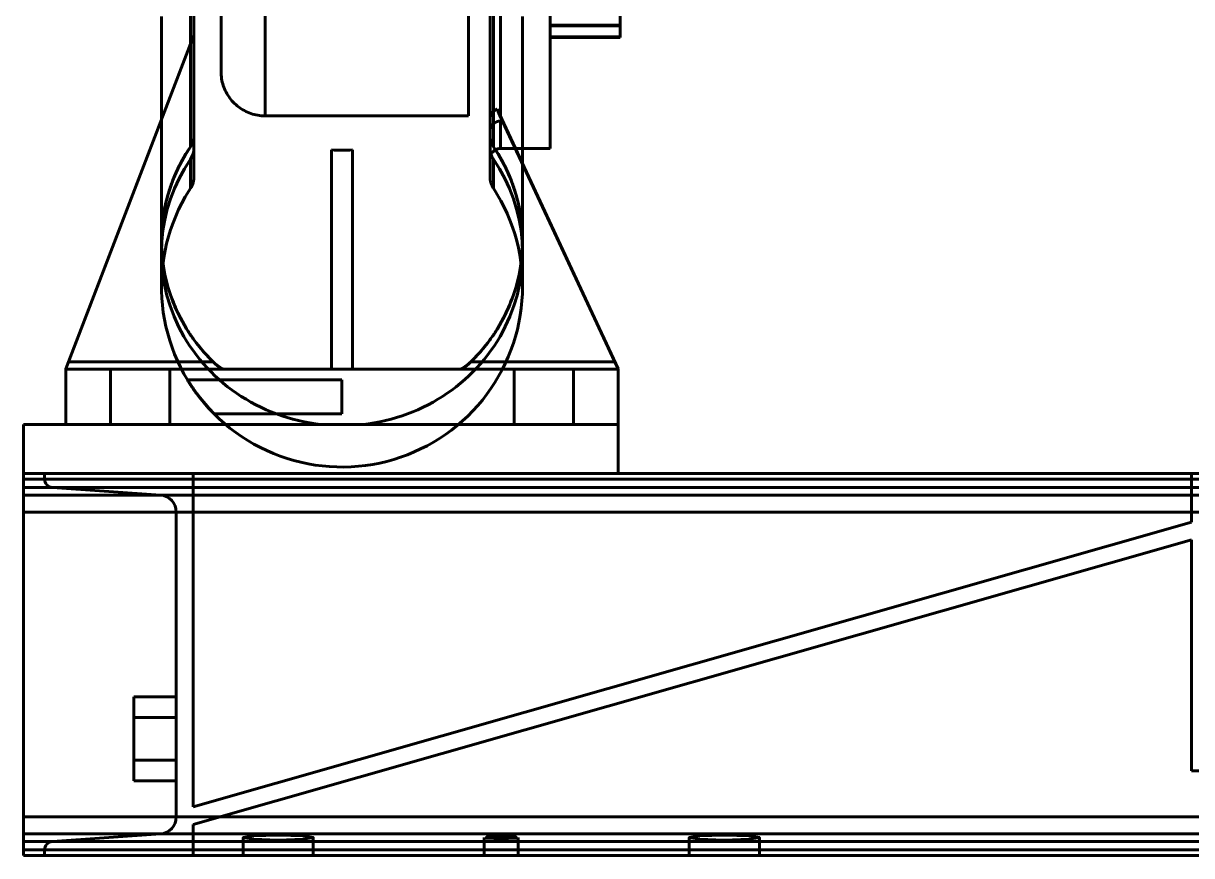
# Model space of a CAD drawing. Header units: millimetres. Extents: x -1437 to 2444, y -445 to 905.
# Drawn here: x 50 to 600, y -445 to -53 of the extents above; entities that cross this region are included whole.
import ezdxf

# ---------------------------------------------------------------- set-up
doc = ezdxf.new("R2010")
doc.units = ezdxf.units.MM
doc.layers.add('G-IMPT', color=8, linetype='Continuous', lineweight=40)

# ---------------------------------------------------------------- blocks, each defined once
blk = doc.blocks.new('A3-PCW-PUMP-300X250_dwg_2_PART_volute_casing_cpkn_250_400_515_0_in_ASM_CPKN_3e_250_400-7417966-前')
at = {"layer": 'G-IMPT', "lineweight": 60}
for p, q in [((128.69, -111.19), (128.69, 496.74)), ((271.31, 496.74), (271.31, -111.19)), ((130.3, -105.98), (130.3, 491.3)), ((269.7, 491.3), (269.7, -105.98)), ((269.7, 483), (269.7, -98.03)), ((143.05, 183), (143.05, -75.85)), ((163.85, -96.65), (163.85, 183)), ((259.5, -96.65), (259.5, 183)), ((274.7, -97.19), (274.7, 183)), ((274.7, -97.19), (274.7, 183)), ((298, -112), (298, 183)), ((130.3, -58.65), (70, -215.74)), ((130.3, -58.65), (70, -215.74)), ((71.26, -212.46), (130.3, -58.65)), ((130.3, -58.65), (71.26, -212.46)), ((130.3, -105.98), (130.3, -58.65)), ((130.3, -111.82), (130.3, -58.65)), ((130.3, -58.65), (130.3, -111.82)), ((130.3, -105.98), (130.3, -58.65)), ((163.85, -96.65), (259.5, -96.65)), ((269.7, -98.03), (269.7, -105.98)), ((269.7, -105.98), (269.7, -98.03)), ((328.45, -212.46), (272.99, -93.53)), ((274.7, -97.19), (272.99, -93.53)), ((272.99, -93.53), (274.7, -97.19)), ((328.45, -212.46), (272.99, -93.53)), ((269.7, -117), (269.7, -103.88)), ((269.7, -103.88), (269.7, -111.82)), ((269.7, -103.88), (269.7, -111.82)), ((274.7, -99.1), (274.7, -112)), ((275.59, -99.1), (274.7, -99.1)), ((275.59, -99.1), (274.7, -99.1)), ((275.59, -99.1), (330, -215.79)), ((275.59, -99.1), (330, -215.79)), ((130.3, -125.3), (130.3, -111.82)), ((195, -112.69), (195, -216)), ((195, -112.69), (195, -216)), ((195, -112.69), (195, -216)), ((195, -112.69), (195, -216)), ((205, -216), (205, -112.69)), ((205, -216), (205, -112.69)), ((205, -216), (205, -112.69)), ((205, -216), (205, -112.69)), ((269.7, -111.82), (269.7, -125.3)), ((274.7, -112), (298, -112)), ((128.69, -117.02), (128.69, -130.74)), ((271.31, -130.74), (271.31, -117.02)), ((139.31, -212.46), (71.26, -212.46)), ((139.31, -212.46), (71.26, -212.46)), ((328.45, -212.46), (260.69, -212.46)), ((260.69, -212.46), (328.45, -212.46)), ((70, -216), (70, -215.74)), ((70, -242), (70, -215.74)), ((70, -215.74), (70, -216)), ((70, -242), (70, -215.74)), ((70, -216), (144.59, -216)), ((70, -216), (70, -242)), ((70, -216), (144.59, -216)), ((330, -216), (70, -216)), ((70, -216), (144.59, -216)), ((70, -216), (70, -242)), ((330, -216), (70, -216)), ((91, -216), (91, -242)), ((91, -216), (91, -242)), ((91, -216), (105, -216)), ((91, -216), (105, -216)), ((119, -216), (105, -216)), ((119, -216), (105, -216)), ((119, -242), (119, -216)), ((119, -242), (119, -216)), ((195, -216), (205, -216)), ((195, -216), (205, -216)), ((255.41, -216), (330, -216)), ((255.41, -216), (330, -216)), ((330, -216), (255.41, -216)), ((281, -216), (281, -242)), ((281, -216), (281, -242)), ((281, -216), (295, -216)), ((281, -216), (295, -216)), ((309, -216), (295, -216)), ((309, -216), (295, -216)), ((309, -242), (309, -216)), ((309, -242), (309, -216)), ((330, -215.79), (330, -216)), ((330, -215.79), (330, -242)), ((330, -215.79), (330, -242)), ((330, -216), (330, -215.79)), ((330, -242), (330, -216)), ((330, -242), (330, -216)), ((200, -221), (127.28, -221)), ((200, -229), (200, -221)), ((200, -237), (200, -229)), ((70, -242), (190.24, -242)), ((70, -242), (330, -242)), ((190.24, -242), (70, -242)), ((330, -242), (70, -242)), ((105, -242), (91, -242)), ((105, -242), (91, -242)), ((105, -242), (119, -242)), ((105, -242), (119, -242)), ((105, -242), (119, -242)), ((105, -242), (119, -242)), ((139.79, -237), (200, -237)), ((209.76, -242), (330, -242)), ((209.76, -242), (330, -242)), ((295, -242), (281, -242)), ((295, -242), (281, -242)), ((295, -242), (309, -242)), ((295, -242), (309, -242)), ((295, -242), (309, -242)), ((295, -242), (309, -242))]:
    blk.add_line(p, q, dxfattribs=at)
at = {"layer": 'G-IMPT', "lineweight": 60, "flags": 128}
for points in [[(115, -51.44), (115, -62.18), (115, -72.53), (115, -82.46), (115, -91.97), (115, -101.05), (115, -109.66), (115, -117.81), (115, -125.48), (115, -132.65), (115, -139.32), (115, -145.48), (115, -151.11), (115, -155.49)], [(115, -155.49), (115, -150.32), (115, -144.61), (115, -138.38), (115, -131.64), (115, -124.39), (115, -116.65), (115, -108.44), (115, -99.75), (115, -90.61), (115, -81.04), (115, -71.04), (115, -60.64), (115, -49.85)], [(285, -51.44), (285, -62.18), (285, -72.53), (285, -82.46), (285, -91.97), (285, -101.05), (285, -109.66), (285, -117.81), (285, -125.48), (285, -132.65), (285, -139.32), (285, -145.48), (285, -151.11), (285, -155.49)], [(285, -155.49), (285, -150.32), (285, -144.61), (285, -138.38), (285, -131.64), (285, -124.39), (285, -116.65), (285, -108.44), (285, -99.75), (285, -90.61), (285, -81.04), (285, -71.04), (285, -60.64), (285, -49.85)], [(130.3, -52.48), (130.3, -60.25), (130.3, -67.63), (130.3, -74.61), (130.3, -81.18), (130.3, -87.32), (130.3, -93.03), (130.3, -98.3), (130.3, -103.12), (130.3, -105.98)], [(130.3, -105.98), (130.3, -101.45), (130.3, -96.47), (130.3, -91.04), (130.3, -85.17), (130.3, -78.88), (130.3, -72.16), (130.3, -65.04), (130.3, -57.52), (130.3, -49.61)], [(269.7, -52.48), (269.7, -60.25), (269.7, -67.63), (269.7, -74.61), (269.7, -81.18), (269.7, -87.32), (269.7, -93.03), (269.7, -98.3), (269.7, -103.12), (269.7, -105.98)], [(269.7, -105.98), (269.7, -101.45), (269.7, -96.47), (269.7, -91.04), (269.7, -85.17), (269.7, -78.88), (269.7, -72.16), (269.7, -65.04), (269.7, -57.52), (269.7, -49.61)], [(143.05, -75.85), (143.05, -75.64), (143.05, -75.02), (143.05, -73.99), (143.05, -72.54), (143.05, -70.69), (143.05, -68.43), (143.05, -65.77), (143.05, -62.71), (143.05, -59.26), (143.05, -55.42), (143.05, -51.19)], [(143.05, -49.99), (143.05, -54.31), (143.05, -58.26), (143.05, -61.82), (143.05, -64.98), (143.05, -67.75), (143.05, -70.12), (143.05, -72.08), (143.05, -73.64), (143.05, -74.78), (143.05, -75.52), (143.05, -75.83), (143.05, -75.85)], [(143.05, -75.85), (143.07, -76.68), (143.12, -77.51), (143.2, -78.34), (143.32, -79.16), (143.46, -79.98), (143.65, -80.79), (143.86, -81.6), (144.11, -82.39), (144.38, -83.18), (144.69, -83.95), (145.03, -84.71), (145.4, -85.46), (145.8, -86.19), (146.23, -86.9), (146.68, -87.59), (147.17, -88.27), (147.68, -88.93), (148.21, -89.57), (148.77, -90.18), (149.36, -90.77), (149.97, -91.34), (150.6, -91.88), (151.25, -92.4), (151.92, -92.89), (152.61, -93.35), (153.32, -93.79), (154.05, -94.19), (154.79, -94.57), (155.54, -94.92), (156.31, -95.24), (157.09, -95.52), (157.89, -95.78), (158.69, -96), (159.5, -96.19), (160.31, -96.35), (161.14, -96.47), (161.96, -96.56), (162.79, -96.62), (163.63, -96.65), (163.85, -96.65)], [(274.7, -97.19), (275.15, -98.16), (275.59, -99.1)], [(274.7, -97.19), (275.15, -98.16), (275.59, -99.1)], [(130.3, -125.3), (130.3, -125.05), (130.3, -124.31), (130.3, -123.08), (130.3, -121.36), (130.3, -119.15), (130.3, -116.46), (130.3, -113.29), (130.3, -111.82)], [(130.3, -111.82), (130.3, -115.19), (130.3, -118.08), (130.3, -120.49), (130.3, -122.42), (130.3, -123.86), (130.3, -124.8), (130.3, -125.26), (130.3, -125.3)], [(269.7, -125.3), (269.7, -125.05), (269.7, -124.31), (269.7, -123.08), (269.7, -121.36), (269.7, -119.15), (269.7, -116.46), (269.7, -113.29), (269.7, -111.82)], [(269.7, -111.82), (269.7, -115.19), (269.7, -118.08), (269.7, -120.49), (269.7, -122.42), (269.7, -123.86), (269.7, -124.8), (269.7, -125.26), (269.7, -125.3)], [(274.7, -112), (274.5, -112), (274.3, -112.02), (274.1, -112.04), (273.9, -112.06), (273.71, -112.1), (273.51, -112.14), (273.32, -112.19), (273.13, -112.25), (272.94, -112.32), (272.75, -112.39), (272.57, -112.48), (272.39, -112.57), (272.22, -112.66), (272.04, -112.76), (271.88, -112.87), (271.71, -112.99), (271.56, -113.11), (271.4, -113.24), (271.26, -113.38), (271.11, -113.52), (270.98, -113.66), (270.85, -113.81), (270.72, -113.97), (270.6, -114.13), (270.49, -114.3), (270.39, -114.47), (270.29, -114.64), (270.2, -114.82), (270.12, -115), (270.04, -115.19), (269.97, -115.38), (269.91, -115.57), (269.86, -115.76), (269.81, -115.95), (269.77, -116.15), (269.74, -116.35), (269.72, -116.55), (269.71, -116.75), (269.7, -116.95), (269.7, -117)], [(128.69, -130.74), (128.9, -130.4), (129.1, -130.05), (129.28, -129.7), (129.45, -129.34), (129.6, -128.97), (129.74, -128.59), (129.87, -128.21), (129.98, -127.83), (130.07, -127.44), (130.15, -127.05), (130.21, -126.65), (130.25, -126.25), (130.28, -125.85), (130.3, -125.45), (130.3, -125.3)], [(269.7, -125.3), (269.71, -125.7), (269.73, -126.1), (269.77, -126.5), (269.83, -126.89), (269.9, -127.29), (269.99, -127.68), (270.09, -128.06), (270.21, -128.45), (270.34, -128.82), (270.49, -129.19), (270.65, -129.56), (270.83, -129.92), (271.02, -130.27), (271.23, -130.61), (271.31, -130.74)], [(115, -177), (115.07, -173.6), (115.27, -170.21), (115.61, -166.82), (116.09, -163.46), (116.69, -160.11), (117.44, -156.8), (118.31, -153.51), (119.31, -150.26), (120.45, -147.06), (121.71, -143.9), (123.1, -140.8), (124.61, -137.75), (126.24, -134.77), (127.98, -131.85), (128.69, -130.74)], [(271.31, -130.74), (273.1, -133.63), (274.78, -136.59), (276.34, -139.61), (277.77, -142.69), (279.08, -145.83), (280.26, -149.02), (281.32, -152.25), (282.24, -155.52), (283.03, -158.83), (283.7, -162.16), (284.22, -165.52), (284.61, -168.9), (284.87, -172.29), (284.99, -175.69), (285, -177)], [(115, -177), (115, -176.71), (115, -175.85), (115, -174.41), (115, -172.4), (115, -169.82), (115, -166.68), (115, -162.98), (115, -161.26)], [(115, -161.26), (115, -165.19), (115, -168.57), (115, -171.39), (115, -173.63), (115, -175.31), (115, -176.42), (115, -176.95), (115, -177)], [(285, -177), (285, -176.71), (285, -175.85), (285, -174.41), (285, -172.4), (285, -169.82), (285, -166.68), (285, -162.98), (285, -161.26)], [(285, -161.26), (285, -165.19), (285, -168.57), (285, -171.39), (285, -173.63), (285, -175.31), (285, -176.42), (285, -176.95), (285, -177)], [(127.28, -221.01), (125.58, -218.07), (124, -215.06), (122.53, -211.99), (121.2, -208.86), (119.99, -205.68), (118.9, -202.46), (117.95, -199.2), (117.13, -195.9), (116.44, -192.57), (115.88, -189.22), (115.46, -185.84), (115.18, -182.46), (115.02, -179.06), (115, -177)], [(285, -177), (284.93, -180.4), (284.73, -183.79), (284.39, -187.18), (283.91, -190.54), (283.31, -193.89), (282.56, -197.2), (281.69, -200.49), (280.69, -203.74), (279.55, -206.94), (278.29, -210.1), (276.9, -213.2), (275.39, -216.25), (273.76, -219.23), (272.02, -222.15), (270.15, -224.99), (268.18, -227.76), (266.09, -230.45), (263.9, -233.05), (261.61, -235.56), (259.22, -237.98), (256.73, -240.29), (254.16, -242.51), (251.49, -244.63), (248.75, -246.63), (245.93, -248.53), (243.03, -250.3), (240.06, -251.97), (237.03, -253.51), (233.94, -254.93), (230.8, -256.22), (227.61, -257.39), (224.37, -258.43), (221.09, -259.34), (217.79, -260.12), (214.45, -260.76), (211.09, -261.27), (207.71, -261.65), (204.32, -261.89), (200.92, -262), (197.52, -261.96), (194.12, -261.8), (190.74, -261.49), (187.36, -261.06), (184.01, -260.48), (180.69, -259.78), (177.39, -258.94), (174.13, -257.97), (170.92, -256.87), (167.75, -255.64), (164.63, -254.29), (161.57, -252.81), (158.56, -251.22), (155.63, -249.5), (152.77, -247.67), (149.98, -245.72), (147.27, -243.67), (144.65, -241.5), (142.11, -239.24), (139.79, -237)], [(70, -215.74), (70.48, -214.49), (71.26, -212.46)], [(71.26, -212.46), (70.48, -214.49), (70, -215.74)], [(330, -215.79), (329.42, -214.54), (328.45, -212.46)], [(330, -215.79), (329.42, -214.54), (328.45, -212.46)], [(132.82, -229), (137.22, -234.26), (139.79, -237)], [(133.05, -229.3), (132.94, -229.15), (132.82, -229)], [(139.79, -237), (137.41, -234.47), (133.05, -229.3)]]:
    blk.add_lwpolyline(points, dxfattribs=at)
at = {"layer": 'G-IMPT', "lineweight": 60}
for centre, major_axis, start_param, end_param in [((274.7, -103.88), (5, 0), 1.570796, 3.141593), ((274.7, -103.88), (-5, 0), 4.712389, 6.283185), ((120.3, -111.82), (10, 0), 5.707735, 6.283185), ((120.3, -111.82), (10, 0), 5.707735, 6.283185), ((279.7, -111.82), (10, 0), 3.141593, 3.717043), ((279.7, -111.82), (10, 0), 3.141593, 3.717043), ((200, -161.26), (85, 0), 2.566142, 4.597316), ((200, -161.26), (85, 0), 2.566142, 4.597316), ((200, -161.26), (85, 0), 4.827462, 6.858636), ((200, -161.26), (85, 0), 4.827462, 6.858636)]:
    blk.add_ellipse(centre, major_axis=major_axis, ratio=0.956264, start_param=start_param, end_param=end_param, dxfattribs=at)
for points, knots in [([(269.7, -98.03), (269.7, -97.43), (269.92, -96.28), (271.01, -94.58), (272.21, -93.8), (272.99, -93.53)], [-1, -1, -1, -1, -0.7, -0.4, 0, 0, 0, 0]), ([(272.99, -93.53), (272.4, -93.73), (271.35, -94.33), (270.05, -95.89), (269.7, -97.23), (269.7, -98.03)], [-1, -1, -1, -1, -0.7, -0.4, 0, 0, 0, 0]), ([(139.31, -212.46), (136.41, -209.62), (132.42, -205.11), (127.86, -198.66), (123.75, -191.81), (119.63, -182.83), (115.97, -170.16), (114.47, -155.77), (116, -140.07), (120.66, -124.9), (125.69, -115.64), (128.69, -111.19)], [-1, -1, -1, -1, -0.892857, -0.839286, -0.785714, -0.678571, -0.571429, -0.428571, -0.285714, -0.142857, 0, 0, 0, 0]), ([(128.69, -111.19), (126.44, -114.53), (123.47, -119.7), (120.34, -126.9), (117.73, -134.39), (115.56, -143.97), (114.61, -157.09), (116.12, -171.47), (120.87, -186.57), (128.59, -200.56), (135.44, -208.67), (139.31, -212.46)], [-1, -1, -1, -1, -0.892857, -0.839286, -0.785714, -0.678571, -0.571429, -0.428571, -0.285714, -0.142857, 0, 0, 0, 0]), ([(260.69, -212.46), (263.59, -209.62), (267.58, -205.11), (272.14, -198.66), (276.25, -191.81), (280.37, -182.83), (284.03, -170.16), (285.53, -155.77), (284, -140.07), (279.34, -124.9), (274.31, -115.64), (271.31, -111.19)], [-1, -1, -1, -1, -0.892857, -0.839286, -0.785714, -0.678571, -0.571429, -0.428571, -0.285714, -0.142857, 0, 0, 0, 0]), ([(271.31, -111.19), (273.56, -114.53), (276.53, -119.7), (279.66, -126.9), (282.27, -134.39), (284.44, -143.97), (285.39, -157.09), (283.88, -171.47), (279.13, -186.57), (271.41, -200.56), (264.56, -208.67), (260.69, -212.46)], [-1, -1, -1, -1, -0.892857, -0.839286, -0.785714, -0.678571, -0.571429, -0.428571, -0.285714, -0.142857, 0, 0, 0, 0]), ([(139.31, -212.46), (139.7, -212.84), (140.29, -213.38), (140.97, -213.95), (141.36, -214.26), (141.65, -214.48), (141.94, -214.69), (142.22, -214.89), (142.51, -215.08), (142.78, -215.25), (143.04, -215.41), (143.31, -215.55), (143.56, -215.68), (143.8, -215.79), (144.02, -215.88), (144.29, -215.97), (144.47, -216), (144.59, -216)], [-1, -1, -1, -1, -0.8, -0.7, -0.65, -0.6, -0.55, -0.5, -0.45, -0.4, -0.35, -0.3, -0.25, -0.2, -0.15, -0.1, 0, 0, 0, 0]), ([(144.59, -216), (144.5, -216), (144.3, -215.97), (143.96, -215.86), (143.56, -215.69), (143.21, -215.5), (142.91, -215.33), (142.69, -215.19), (142.46, -215.05), (142.22, -214.89), (141.99, -214.72), (141.67, -214.49), (141.1, -214.06), (140.28, -213.38), (139.63, -212.78), (139.31, -212.46)], [-1, -1, -1, -1, -0.916667, -0.833333, -0.75, -0.666667, -0.625, -0.583333, -0.541667, -0.5, -0.458333, -0.416667, -0.333333, -0.166667, 0, 0, 0, 0]), ([(255.41, -216), (255.5, -216), (255.7, -215.97), (256.04, -215.86), (256.44, -215.69), (256.79, -215.5), (257.09, -215.33), (257.31, -215.19), (257.54, -215.05), (257.78, -214.89), (258.01, -214.72), (258.33, -214.49), (258.9, -214.06), (259.72, -213.38), (260.37, -212.78), (260.69, -212.46)], [-1, -1, -1, -1, -0.916667, -0.833333, -0.75, -0.666667, -0.625, -0.583333, -0.541667, -0.5, -0.458333, -0.416667, -0.333333, -0.166667, 0, 0, 0, 0]), ([(260.69, -212.46), (260.3, -212.84), (259.71, -213.38), (259.03, -213.95), (258.64, -214.26), (258.35, -214.48), (258.06, -214.69), (257.78, -214.89), (257.49, -215.08), (257.22, -215.25), (256.96, -215.41), (256.69, -215.55), (256.44, -215.68), (256.2, -215.79), (255.98, -215.88), (255.71, -215.97), (255.53, -216), (255.41, -216)], [-1, -1, -1, -1, -0.8, -0.7, -0.65, -0.6, -0.55, -0.5, -0.45, -0.4, -0.35, -0.3, -0.25, -0.2, -0.15, -0.1, 0, 0, 0, 0]), ([(144.59, -216), (146.11, -216), (148.68, -216), (152.59, -216), (155.28, -216), (157.6, -216), (159.42, -216), (161.32, -216), (163.32, -216), (165.42, -216), (167.61, -216), (169.9, -216), (171.89, -216), (173.54, -216), (175.23, -216), (177.41, -216), (180.13, -216), (182.92, -216), (185.8, -216), (189.77, -216), (192.87, -216), (195, -216)], [-1, -1, -1, -1, -0.833333, -0.75, -0.666667, -0.625, -0.583333, -0.541667, -0.5, -0.458333, -0.416667, -0.375, -0.333333, -0.3125, -0.291667, -0.25, -0.208333, -0.166667, -0.125, -0.083333, 0, 0, 0, 0]), ([(195, -216), (192.43, -216), (188.72, -216), (184.04, -216), (180.66, -216), (177.41, -216), (174.3, -216), (171.82, -216), (169.91, -216), (168.05, -216), (165.83, -216), (163.31, -216), (160.94, -216), (159.05, -216), (157.6, -216), (156.2, -216), (153.86, -216), (149.56, -216), (146.41, -216), (144.59, -216)], [-1, -1, -1, -1, -0.9, -0.85, -0.8, -0.75, -0.7, -0.65, -0.625, -0.6, -0.55, -0.5, -0.45, -0.4, -0.375, -0.35, -0.3, -0.2, 0, 0, 0, 0]), ([(205, -216), (207.57, -216), (211.28, -216), (215.96, -216), (219.34, -216), (222.59, -216), (225.7, -216), (228.18, -216), (230.09, -216), (231.95, -216), (234.17, -216), (236.69, -216), (239.06, -216), (240.95, -216), (242.4, -216), (243.8, -216), (246.14, -216), (250.44, -216), (253.59, -216), (255.41, -216)], [-1, -1, -1, -1, -0.9, -0.85, -0.8, -0.75, -0.7, -0.65, -0.625, -0.6, -0.55, -0.5, -0.45, -0.4, -0.375, -0.35, -0.3, -0.2, 0, 0, 0, 0]), ([(255.41, -216), (253.89, -216), (251.32, -216), (247.41, -216), (244.72, -216), (242.4, -216), (240.58, -216), (238.68, -216), (236.68, -216), (234.58, -216), (232.39, -216), (230.1, -216), (228.11, -216), (226.46, -216), (224.77, -216), (222.59, -216), (219.87, -216), (217.08, -216), (214.2, -216), (210.23, -216), (207.13, -216), (205, -216)], [-1, -1, -1, -1, -0.833333, -0.75, -0.666667, -0.625, -0.583333, -0.541667, -0.5, -0.458333, -0.416667, -0.375, -0.333333, -0.3125, -0.291667, -0.25, -0.208333, -0.166667, -0.125, -0.083333, 0, 0, 0, 0]), ([(132.82, -229), (132.5, -228.59), (131.87, -227.77), (131.12, -226.74), (130.54, -225.93), (130.12, -225.33), (129.72, -224.76), (129.34, -224.2), (128.98, -223.66), (128.65, -223.15), (128.34, -222.69), (128.07, -222.27), (127.84, -221.89), (127.57, -221.47), (127.33, -221.1), (127.25, -220.95), (127.33, -221.1), (127.57, -221.47), (127.84, -221.89), (128.11, -222.33), (128.48, -222.91), (128.9, -223.53), (129.21, -224), (129.39, -224.27), (129.67, -224.69), (130.12, -225.33), (130.76, -226.23), (131.63, -227.46), (132.33, -228.39), (132.82, -229)], [0, 0, 0, 0, 0.055556, 0.111111, 0.138889, 0.166667, 0.194444, 0.222222, 0.25, 0.277778, 0.305556, 0.333333, 0.361111, 0.388889, 0.444444, 0.5, 0.555556, 0.611111, 0.638889, 0.666667, 0.708333, 0.75, 0.770833, 0.78125, 0.791667, 0.833333, 0.875, 0.916667, 1, 1, 1, 1])]:
    blk.add_open_spline(points, degree=3, knots=knots, dxfattribs=at)
for points in [[(128.69, -111.19), (129.04, -110.67), (129.63, -109.59), (130.18, -107.81), (130.3, -106.6), (130.3, -105.98)], [(128.69, -111.19), (129.04, -110.67), (129.63, -109.59), (130.18, -107.81), (130.3, -106.6), (130.3, -105.98)], [(269.7, -105.98), (269.7, -106.6), (269.82, -107.81), (270.37, -109.59), (270.96, -110.67), (271.31, -111.19)], [(271.31, -111.19), (270.96, -110.67), (270.37, -109.59), (269.82, -107.81), (269.7, -106.6), (269.7, -105.98)], [(195, -112.69), (196.67, -112.78), (200, -112.87), (203.33, -112.78), (205, -112.69)], [(205, -112.69), (203.33, -112.78), (200, -112.87), (196.67, -112.78), (195, -112.69)], [(209.76, -242), (207.64, -242), (203.36, -242), (196.61, -242), (192.35, -242), (190.24, -242)], [(190.24, -242), (192.36, -242), (196.64, -242), (203.39, -242), (207.65, -242), (209.76, -242)]]:
    blk.add_open_spline(points, degree=3, dxfattribs=at)
blk = doc.blocks.new('A3-PCW-PUMP-300X250_dwg_3_PART_cpkn_lantern_11_in_ASM_CPKN_3e_250_400-7417967-前')
at = {"layer": 'G-IMPT', "lineweight": 60}
for p, q in [((331, 425.76), (298, 425.76)), ((298, 414.96), (298, 425.76)), ((331, 425.36), (298, 425.36)), ((298, 414.44), (298, 425.36)), ((331, 425.76), (331, 414.96)), ((331, 425.36), (331, 414.44)), ((298, 420.25), (298, 412.6)), ((331, 420.25), (298, 420.25)), ((331, 419.96), (298, 419.96)), ((298, 412.37), (298, 419.96)), ((331, 412.6), (331, 420.25)), ((331, 419.96), (331, 412.37)), ((331, 414.96), (298, 414.96)), ((298, 405.38), (298, 414.96)), ((298, 414.44), (298, 404.83)), ((331, 414.44), (298, 414.44)), ((331, 414), (298, 414)), ((298, 414), (298, 412.37)), ((298, 412.6), (331, 412.6)), ((331, 414.96), (331, 405.38)), ((331, 404.83), (331, 414.44)), ((331, 412.37), (331, 414)), ((331, 412.37), (298, 412.37)), ((331, 411.87), (298, 411.87)), ((298, 411.87), (298, 403.87)), ((331, 411.48), (298, 411.48)), ((298, 411.48), (298, 403.48)), ((331, 403.87), (331, 411.87)), ((331, 403.48), (331, 411.48)), ((331, 405.38), (298, 405.38)), ((298, 405.38), (298, 385.42)), ((298, 404.83), (331, 404.83)), ((298, 404.83), (298, 384.45)), ((298, 403.87), (298, 395.87)), ((298, 403.48), (298, 395.48)), ((331, 385.42), (331, 405.38)), ((331, 384.45), (331, 404.83)), ((331, 395.87), (331, 403.87)), ((331, 395.48), (331, 403.48)), ((298, 395.5), (291, 395.5)), ((291, 183), (291, 395.5)), ((298, 395.87), (331, 395.87)), ((298, 395.5), (298, 183)), ((298, 395.48), (331, 395.48)), ((331, 391.63), (298, 391.63)), ((298, 374.65), (298, 391.63)), ((331, 390.51), (298, 390.51)), ((298, 373.39), (298, 390.51)), ((331, 391.63), (331, 374.65)), ((331, 390.51), (331, 373.39)), ((298, 389.95), (298, 385.42)), ((331, 389.95), (298, 389.95)), ((331, 388.89), (298, 388.89)), ((298, 384.45), (298, 388.89)), ((298, 385.42), (331, 385.42)), ((331, 385.42), (331, 389.95)), ((331, 388.89), (331, 384.45)), ((331, 384.45), (298, 384.45)), ((331, 378.62), (298, 378.62)), ((298, 378.62), (298, 370.62)), ((331, 377.53), (298, 377.53)), ((298, 377.53), (298, 369.53)), ((331, 374.65), (298, 374.65)), ((298, 364.54), (298, 374.65)), ((331, 370.62), (331, 378.62)), ((331, 369.53), (331, 377.53)), ((331, 374.65), (331, 364.54)), ((298, 373.39), (298, 363.28)), ((331, 373.39), (298, 373.39)), ((298, 370.62), (298, 362.62)), ((298, 369.53), (298, 361.53)), ((331, 363.28), (331, 373.39)), ((331, 362.62), (331, 370.62)), ((331, 361.53), (331, 369.53)), ((331, 364.54), (298, 364.54)), ((298, 364.54), (298, 327.43)), ((298, 363.28), (331, 363.28)), ((298, 363.28), (298, 325.85)), ((331, 327.43), (331, 364.54)), ((331, 325.85), (331, 363.28)), ((298, 362.62), (331, 362.62)), ((298, 361.53), (331, 361.53)), ((468, 338), (331, 338)), ((331, 338), (331, 331.67)), ((468, 320.78), (468, 338)), ((331, 331.67), (331, 310.68)), ((331, 310.68), (331, 331.67)), ((445.9, 331.67), (331, 331.67)), ((331, 331.67), (445.9, 331.67)), ((445.9, 331.67), (445.9, 320.78)), ((445.9, 331.67), (445.9, 310.68)), ((445.9, 310.68), (445.9, 331.67)), ((445.9, 331.67), (445.9, 320.78)), ((331, 328.17), (298, 328.17)), ((298, 305.16), (298, 328.17)), ((298, 328.13), (298, 327.43)), ((331, 328.13), (298, 328.13)), ((298, 327.43), (331, 327.43)), ((331, 326.5), (298, 326.5)), ((298, 303.36), (298, 326.5)), ((331, 326.47), (298, 326.47)), ((298, 325.85), (298, 326.47)), ((331, 325.85), (298, 325.85)), ((331, 328.17), (331, 305.16)), ((331, 327.43), (331, 328.13)), ((331, 326.5), (331, 303.36)), ((331, 326.47), (331, 325.85)), ((445.9, 324), (331, 324)), ((331, 320.91), (331, 324)), ((331, 312.87), (331, 320.91)), ((331, 320.91), (331, 312.87)), ((331, 320.91), (445.9, 320.91)), ((331, 320.91), (445.9, 320.91)), ((445.9, 324), (445.9, 320.91)), ((445.9, 312.87), (445.9, 320.91)), ((445.9, 320.91), (445.9, 312.87)), ((468, 320.78), (445.9, 320.78)), ((445.9, 297.61), (445.9, 320.78)), ((445.9, 320.78), (445.9, 297.61)), ((468, 320.78), (445.9, 320.78)), ((468, 320.78), (468, 297.61)), ((468, 297.61), (468, 320.78)), ((331, 316.82), (298, 316.82)), ((298, 316.82), (298, 308.82)), ((331, 315.19), (298, 315.19)), ((298, 315.19), (298, 307.19)), ((331, 308.82), (331, 316.82)), ((331, 307.19), (331, 315.19)), ((298, 308.82), (298, 300.82)), ((331, 313), (329, 313)), ((329, 313), (329, 183)), ((331, 183), (331, 313)), ((331, 312.87), (331, 310.89)), ((331, 312.87), (331, 310.89)), ((331, 312.87), (445.9, 312.87)), ((331, 312.87), (445.9, 312.87)), ((331, 309.22), (331, 310.89)), ((331, 309.22), (331, 310.89)), ((331, 310.89), (445.9, 310.89)), ((331, 310.89), (445.9, 310.89)), ((331, 310.68), (331, 309.19)), ((331, 310.68), (331, 309.19)), ((331, 310.68), (445.9, 310.68)), ((331, 310.68), (445.9, 310.68)), ((331, 309.22), (445.9, 309.22)), ((331, 309.22), (445.9, 309.22)), ((331, 309.19), (445.9, 309.19)), ((331, 309.19), (445.9, 309.19)), ((331, 300.82), (331, 308.82)), ((468, 313), (445.9, 313)), ((445.9, 313), (445.9, 183)), ((445.9, 310.89), (445.9, 312.87)), ((445.9, 310.89), (445.9, 312.87)), ((445.9, 310.89), (445.9, 309.22)), ((445.9, 310.89), (445.9, 309.22)), ((445.9, 309.19), (445.9, 310.68)), ((445.9, 309.19), (445.9, 310.68)), ((468, 183), (468, 313)), ((298, 307.19), (298, 299.19)), ((331, 305.16), (298, 305.16)), ((298, 296.05), (298, 305.16)), ((298, 303.36), (298, 294.29)), ((331, 303.36), (298, 303.36)), ((331, 299.19), (331, 307.19)), ((331, 305.16), (331, 296.05)), ((331, 294.29), (331, 303.36)), ((298, 300.82), (331, 300.82)), ((298, 299.19), (331, 299.19)), ((468, 297.61), (445.9, 297.61)), ((445.9, 133), (445.9, 297.61)), ((445.9, 297.61), (445.9, 133)), ((468, 297.61), (445.9, 297.61)), ((468, 297.61), (468, 68.39)), ((468, 68.39), (468, 297.61)), ((331, 296.05), (298, 296.05)), ((298, 296.05), (298, 247.44)), ((298, 294.29), (331, 294.29)), ((298, 294.29), (298, 245.5)), ((331, 247.44), (331, 296.05)), ((331, 245.5), (331, 294.29)), ((329, 279), (291, 279)), ((291, 279), (291, 183)), ((329, 183), (329, 279)), ((298, 244.23), (298, 247.44)), ((298, 247.44), (331, 247.44)), ((298, 245.5), (298, 242.21)), ((331, 245.5), (298, 245.5)), ((331, 244.23), (298, 244.23)), ((298, 217.07), (298, 244.23)), ((298, 242.21), (331, 242.21)), ((298, 215), (298, 242.21)), ((331, 247.44), (331, 244.23)), ((331, 242.21), (331, 245.5)), ((331, 244.23), (331, 217.07)), ((331, 242.21), (331, 215)), ((331, 235.86), (298, 235.86)), ((298, 235.86), (298, 227.86)), ((331, 233.93), (298, 233.93)), ((298, 233.93), (298, 225.93)), ((331, 227.86), (331, 235.86)), ((331, 225.93), (331, 233.93)), ((298, 227.86), (298, 219.86)), ((298, 225.93), (298, 217.93)), ((331, 219.86), (331, 227.86)), ((331, 217.93), (331, 225.93)), ((298, 219.86), (331, 219.86)), ((298, 217.93), (331, 217.93)), ((331, 217.07), (298, 217.07)), ((298, 210.36), (298, 217.07)), ((298, 215), (298, 208.35)), ((331, 215), (298, 215)), ((331, 217.07), (331, 210.36)), ((331, 208.35), (331, 215)), ((331, 210.36), (298, 210.36)), ((298, 210.36), (298, 157.65)), ((331, 157.65), (331, 210.36)), ((298, 208.35), (331, 208.35)), ((298, 155.64), (298, 208.35)), ((331, 155.64), (331, 208.35)), ((291, -29.5), (291, 183)), ((291, 87), (291, 183)), ((298, -29.5), (298, 183)), ((329, 183), (329, 53)), ((329, 183), (329, 87)), ((331, 183), (331, 53)), ((445.9, 53), (445.9, 183)), ((468, 183), (468, 53)), ((298, 151), (298, 157.65)), ((298, 157.65), (331, 157.65)), ((298, 155.64), (298, 148.93)), ((331, 155.64), (298, 155.64)), ((331, 157.65), (331, 151)), ((331, 148.93), (331, 155.64)), ((331, 151), (298, 151)), ((298, 123.79), (298, 151)), ((298, 121.77), (298, 148.93)), ((331, 148.93), (298, 148.93)), ((331, 151), (331, 123.79)), ((331, 148.93), (331, 121.77)), ((331, 148.07), (298, 148.07)), ((298, 148.07), (298, 140.07)), ((331, 146.14), (298, 146.14)), ((298, 146.14), (298, 138.14)), ((331, 140.07), (331, 148.07)), ((331, 138.14), (331, 146.14)), ((298, 140.07), (298, 132.07)), ((298, 138.14), (298, 130.14)), ((331, 132.07), (331, 140.07)), ((331, 130.14), (331, 138.14)), ((298, 132.07), (331, 132.07)), ((445.9, 133), (331, 133)), ((445.9, 133), (331, 133)), ((331, 133), (445.9, 133)), ((445.9, 133), (331, 133)), ((331, 68.39), (331, 133)), ((331, 133), (331, 130.4)), ((331, 133), (331, 130.4)), ((331, 133), (331, 68.39)), ((331, 133), (445.9, 133)), ((445.9, 130.4), (445.9, 133)), ((445.9, 130.4), (445.9, 133)), ((298, 130.14), (331, 130.14)), ((331, 69), (331, 130.4)), ((331, 69), (331, 130.4)), ((331, 130.4), (445.9, 130.4)), ((331, 130.4), (445.9, 130.4)), ((445.9, 130.4), (445.9, 69)), ((445.9, 130.4), (445.9, 69)), ((331, 123.79), (298, 123.79)), ((298, 120.5), (298, 123.79)), ((298, 121.77), (298, 118.56)), ((331, 121.77), (298, 121.77)), ((331, 123.79), (331, 120.5)), ((331, 118.56), (331, 121.77)), ((331, 120.5), (298, 120.5)), ((298, 120.5), (298, 71.71)), ((298, 118.56), (331, 118.56)), ((298, 118.56), (298, 69.95)), ((331, 71.71), (331, 120.5)), ((331, 69.95), (331, 118.56)), ((291, 87), (329, 87)), ((298, 62.64), (298, 71.71)), ((298, 71.71), (331, 71.71)), ((331, 71.71), (331, 62.64)), ((298, 69.95), (298, 60.84)), ((331, 69.95), (298, 69.95)), ((331, 66.81), (298, 66.81)), ((298, 66.81), (298, 58.81)), ((331, 60.84), (331, 69.95)), ((331, 59.04), (331, 69)), ((331, 59.04), (331, 69)), ((331, 69), (445.9, 69)), ((331, 69), (445.9, 69)), ((331, 68.39), (468, 68.39)), ((331, 68.39), (331, 45.22)), ((331, 68.39), (331, 45.22)), ((468, 68.39), (331, 68.39)), ((331, 58.81), (331, 66.81)), ((445.9, 69), (445.9, 59.04)), ((445.9, 69), (445.9, 59.04)), ((468, 45.22), (468, 68.39)), ((468, 45.22), (468, 68.39)), ((331, 65.18), (298, 65.18)), ((298, 65.18), (298, 57.18)), ((331, 62.64), (298, 62.64)), ((298, 39.5), (298, 62.64)), ((298, 37.83), (298, 60.84)), ((331, 60.84), (298, 60.84)), ((331, 57.18), (331, 65.18)), ((331, 62.64), (331, 39.5)), ((331, 60.84), (331, 37.83)), ((298, 58.81), (298, 50.81)), ((298, 57.18), (298, 49.18)), ((331, 47.04), (331, 59.04)), ((331, 47.04), (331, 59.04)), ((331, 59.04), (445.9, 59.04)), ((331, 59.04), (445.9, 59.04)), ((331, 50.81), (331, 58.81)), ((331, 49.18), (331, 57.18)), ((445.9, 59.04), (445.9, 47.04)), ((445.9, 59.04), (445.9, 47.04)), ((298, 50.81), (331, 50.81)), ((329, 53), (331, 53)), ((445.9, 53), (468, 53)), ((298, 49.18), (331, 49.18)), ((331, 47.04), (331, 44.08)), ((331, 47.04), (331, 44.08)), ((331, 47.04), (445.9, 47.04)), ((331, 47.04), (445.9, 47.04)), ((331, 32.64), (331, 45.22)), ((331, 45.22), (468, 45.22)), ((468, 45.22), (331, 45.22)), ((331, 32.64), (331, 45.22)), ((445.9, 44.08), (331, 44.08)), ((331, 44.08), (331, 32.64)), ((331, 32.64), (331, 44.08)), ((331, 44.08), (445.9, 44.08)), ((445.9, 44.08), (445.9, 47.04)), ((445.9, 44.08), (445.9, 47.04)), ((445.9, 32.64), (445.9, 44.08)), ((445.9, 44.08), (445.9, 32.64)), ((468, 45.22), (468, 28)), ((298, 40.15), (298, 39.53)), ((331, 40.15), (298, 40.15)), ((298, 40.15), (298, 2.72)), ((331, 39.53), (298, 39.53)), ((298, 39.5), (331, 39.5)), ((298, 37.87), (298, 38.57)), ((298, 38.57), (331, 38.57)), ((298, 38.57), (298, 1.46)), ((331, 39.53), (331, 40.15)), ((331, 2.72), (331, 40.15)), ((331, 38.57), (331, 37.87)), ((331, 1.46), (331, 38.57)), ((331, 37.87), (298, 37.87)), ((298, 37.83), (331, 37.83)), ((331, 32.64), (445.9, 32.64)), ((445.9, 32.64), (331, 32.64)), ((445.9, 28), (445.9, 32.64)), ((445.9, 28), (468, 28)), ((331, 4.47), (298, 4.47)), ((298, 4.47), (298, -3.53)), ((331, 3.38), (298, 3.38)), ((298, 3.38), (298, -4.62)), ((298, -7.39), (298, 2.72)), ((298, 2.72), (331, 2.72)), ((298, 1.46), (298, -8.65)), ((331, 1.46), (298, 1.46)), ((331, -3.53), (331, 4.47)), ((331, -4.62), (331, 3.38)), ((331, 2.72), (331, -7.39)), ((331, -8.65), (331, 1.46)), ((298, -3.53), (298, -11.53)), ((298, -4.62), (298, -12.62)), ((331, -11.53), (331, -3.53)), ((331, -12.62), (331, -4.62)), ((331, -7.39), (298, -7.39)), ((298, -24.51), (298, -7.39)), ((298, -25.63), (298, -8.65)), ((331, -8.65), (298, -8.65)), ((331, -7.39), (331, -24.51)), ((331, -8.65), (331, -25.63)), ((298, -11.53), (331, -11.53)), ((298, -12.62), (331, -12.62)), ((298, -18.45), (298, -22.89)), ((331, -18.45), (298, -18.45)), ((298, -18.45), (298, -38.83)), ((298, -23.95), (298, -19.42)), ((298, -19.42), (331, -19.42)), ((298, -19.42), (298, -39.38)), ((331, -22.89), (331, -18.45)), ((331, -38.83), (331, -18.45)), ((331, -19.42), (331, -23.95)), ((331, -39.38), (331, -19.42)), ((331, -22.89), (298, -22.89)), ((331, -23.95), (298, -23.95)), ((298, -24.51), (331, -24.51)), ((298, -25.63), (331, -25.63)), ((291, -29.5), (298, -29.5)), ((331, -29.48), (298, -29.48)), ((298, -29.48), (298, -37.48)), ((331, -29.87), (298, -29.87)), ((298, -29.87), (298, -37.87)), ((331, -37.48), (331, -29.48)), ((331, -37.87), (331, -29.87)), ((298, -37.48), (298, -45.48)), ((298, -37.87), (298, -45.87)), ((331, -45.48), (331, -37.48)), ((331, -45.87), (331, -37.87)), ((298, -48.44), (298, -38.83)), ((298, -38.83), (331, -38.83)), ((298, -39.38), (298, -48.96)), ((331, -39.38), (298, -39.38)), ((331, -38.83), (331, -48.44)), ((331, -48.96), (331, -39.38)), ((298, -45.48), (331, -45.48)), ((298, -45.87), (331, -45.87)), ((298, -46.37), (298, -53.96)), ((331, -46.37), (298, -46.37)), ((298, -46.37), (298, -48)), ((298, -54.25), (298, -46.6)), ((298, -46.6), (331, -46.6)), ((298, -48), (331, -48)), ((331, -48.44), (298, -48.44)), ((298, -59.36), (298, -48.44)), ((298, -59.76), (298, -48.96)), ((331, -48.96), (298, -48.96)), ((331, -53.96), (331, -46.37)), ((331, -48), (331, -46.37)), ((331, -46.6), (331, -54.25)), ((331, -48.44), (331, -59.36)), ((331, -48.96), (331, -59.76)), ((331, -53.96), (298, -53.96)), ((331, -54.25), (298, -54.25)), ((298, -59.36), (331, -59.36)), ((298, -59.76), (331, -59.76))]:
    blk.add_line(p, q, dxfattribs=at)
blk = doc.blocks.new('A3-PCW-PUMP-300X250_dwg_12_PART_Standard_baseplate_1905002_1_400_in_ASM_CPKN_3e_250_400-7417976-前')
at = {"layer": 'G-IMPT', "lineweight": 60}
for p, q in [((50, -265), (50, -242)), ((50, -242), (50, -265)), ((330, -242), (50, -242)), ((50, -242), (330, -242)), ((330, -242), (50, -242)), ((50, -242), (330, -242)), ((50, -242), (50, -265)), ((50, -265), (50, -242)), ((330, -242), (330, -265)), ((330, -265), (330, -242)), ((330, -242), (330, -265)), ((330, -265), (330, -242)), ((60, -265), (50, -265)), ((50, -265), (50, -445)), ((50, -265), (50, -267.67)), ((50, -265), (2050, -265)), ((50, -265), (60, -265)), ((50, -445), (50, -265)), ((60, -265), (50, -265)), ((330, -265), (50, -265)), ((50, -265), (60, -265)), ((50, -265), (330, -265)), ((50, -267.67), (50, -265)), ((50, -265), (2050, -265)), ((50, -267.67), (50, -271.66)), ((2050, -267.67), (50, -267.67)), ((50, -267.67), (50, -271.66)), ((2050, -267.67), (50, -267.67)), ((60, -267.67), (60, -265)), ((60, -267.67), (60, -265)), ((60, -265), (130, -265)), ((130, -265), (60, -265)), ((330, -265), (130, -265)), ((130, -265), (130, -422)), ((130, -265), (130, -422)), ((130, -265), (330, -265)), ((130, -265), (330, -265)), ((330, -265), (130, -265)), ((600, -265), (330, -265)), ((330, -265), (600, -265)), ((600, -288), (600, -265)), ((600, -288), (600, -265)), ((50, -271.66), (50, -275.22)), ((2050, -271.66), (50, -271.66)), ((50, -275.22), (50, -271.66)), ((2050, -271.66), (50, -271.66)), ((114.56, -275.22), (63.72, -271.66)), ((114.56, -275.22), (63.72, -271.66)), ((50, -283.2), (50, -275.22)), ((2050, -275.22), (50, -275.22)), ((50, -283.2), (50, -275.22)), ((2050, -275.22), (50, -275.22)), ((50, -283.2), (50, -426.8)), ((2050, -283.2), (50, -283.2)), ((50, -426.8), (50, -283.2)), ((2050, -283.2), (50, -283.2)), ((122, -426.8), (122, -283.2)), ((122, -426.8), (122, -283.2)), ((130, -422), (600, -288)), ((600, -288), (130, -422)), ((600, -296.32), (130, -430.32)), ((130, -430.32), (600, -296.32)), ((600, -405), (600, -296.32)), ((122, -370.25), (102, -370.25)), ((102, -390), (102, -370.25)), ((122, -370.25), (122, -390)), ((122, -380), (102, -380)), ((102, -380), (102, -390)), ((122, -390), (122, -380)), ((102, -409.75), (102, -390)), ((102, -400), (102, -390)), ((122, -390), (122, -409.75)), ((122, -400), (122, -390)), ((102, -400), (122, -400)), ((660, -405), (600, -405)), ((102, -409.75), (122, -409.75)), ((50, -434.78), (50, -426.8)), ((2050, -426.8), (50, -426.8)), ((50, -434.78), (50, -426.8)), ((2050, -426.8), (50, -426.8)), ((130, -430.32), (130, -445)), ((130, -445), (130, -430.32)), ((50, -434.78), (50, -438.34)), ((2050, -434.78), (50, -434.78)), ((50, -438.34), (50, -434.78)), ((2050, -434.78), (50, -434.78)), ((50, -438.34), (50, -442.33)), ((2050, -438.34), (50, -438.34)), ((50, -438.34), (50, -442.33)), ((2050, -438.34), (50, -438.34)), ((63.72, -438.34), (114.56, -434.78)), ((63.72, -438.34), (114.56, -434.78)), ((153.5, -436.5), (153.5, -445)), ((153.5, -436.5), (153.5, -445)), ((186.5, -445), (186.5, -436.5)), ((186.5, -445), (186.5, -436.5)), ((267, -436.5), (267, -445)), ((267, -436.5), (267, -445)), ((283, -445), (283, -436.5)), ((283, -445), (283, -436.5)), ((363.5, -436.5), (363.5, -445)), ((363.5, -436.5), (363.5, -445)), ((396.5, -445), (396.5, -436.5)), ((396.5, -445), (396.5, -436.5)), ((50, -442.33), (50, -445)), ((2050, -442.33), (50, -442.33)), ((50, -445), (50, -442.33)), ((2050, -442.33), (50, -442.33)), ((50, -445), (60, -445)), ((50, -445), (2050, -445)), ((2050, -445), (50, -445)), ((50, -445), (60, -445)), ((60, -445), (60, -442.33)), ((60, -445), (60, -442.33)), ((130, -445), (1970, -445)), ((130, -445), (1970, -445)), ((170, -445), (153.5, -445)), ((170, -445), (153.5, -445)), ((170, -445), (186.5, -445)), ((170, -445), (186.5, -445)), ((170, -445), (186.5, -445)), ((170, -445), (186.5, -445)), ((275, -445), (267, -445)), ((275, -445), (267, -445)), ((275, -445), (283, -445)), ((275, -445), (283, -445)), ((275, -445), (283, -445)), ((275, -445), (283, -445)), ((380, -445), (363.5, -445)), ((380, -445), (363.5, -445)), ((380, -445), (396.5, -445)), ((380, -445), (396.5, -445)), ((380, -445), (396.5, -445)), ((380, -445), (396.5, -445))]:
    blk.add_line(p, q, dxfattribs=at)
at = {"layer": 'G-IMPT', "lineweight": 60, "flags": 128}
for points in [[(170, -435.35), (158.33, -435.69), (153.5, -436.5), (158.33, -437.32), (170, -437.66)], [(170, -437.66), (158.33, -437.32), (153.5, -436.5), (158.33, -435.69), (170, -435.35)], [(170, -435.35), (181.67, -435.69), (186.5, -436.5), (181.67, -437.32), (170, -437.66)], [(170, -437.66), (181.67, -437.32), (186.5, -436.5), (181.67, -435.69), (170, -435.35)], [(275, -435.94), (268.07, -436.22), (268.07, -436.78), (275, -437.06)], [(275, -437.06), (268.07, -436.78), (268.07, -436.22), (275, -435.94)], [(275, -435.94), (281.93, -436.22), (281.93, -436.78), (275, -437.06)], [(275, -437.06), (281.93, -436.78), (281.93, -436.22), (275, -435.94)], [(380, -435.35), (368.33, -435.69), (363.5, -436.5), (368.33, -437.32), (380, -437.66)], [(380, -437.66), (368.33, -437.32), (363.5, -436.5), (368.33, -435.69), (380, -435.35)], [(380, -435.35), (391.67, -435.69), (396.5, -436.5), (391.67, -437.32), (380, -437.66)], [(380, -437.66), (391.67, -437.32), (396.5, -436.5), (391.67, -435.69), (380, -435.35)]]:
    blk.add_lwpolyline(points, dxfattribs=at)
at = {"layer": 'G-IMPT', "lineweight": 60}
for centre, radius, start, end in [((64, -267.67), 4, 180, 266), ((64, -267.67), 4, 180, 266), ((114, -283.2), 8, 0, 86), ((114, -283.2), 8, 0, 86), ((114, -426.8), 8, 274, 0), ((114, -426.8), 8, 274, 0), ((64, -442.33), 4, 94, 180), ((64, -442.33), 4, 94, 180)]:
    blk.add_arc(centre, radius, start, end, dxfattribs=at)

msp = doc.modelspace()

# ---------------------------------------------------------------- block references
at = {"layer": 'G-IMPT', "lineweight": 60}
for name in ['A3-PCW-PUMP-300X250_dwg_2_PART_volute_casing_cpkn_250_400_515_0_in_ASM_CPKN_3e_250_400-7417966-前', 'A3-PCW-PUMP-300X250_dwg_3_PART_cpkn_lantern_11_in_ASM_CPKN_3e_250_400-7417967-前', 'A3-PCW-PUMP-300X250_dwg_12_PART_Standard_baseplate_1905002_1_400_in_ASM_CPKN_3e_250_400-7417976-前']:
    msp.add_blockref(name, (0, 0), dxfattribs=at)

doc.saveas('drawing.dxf')
